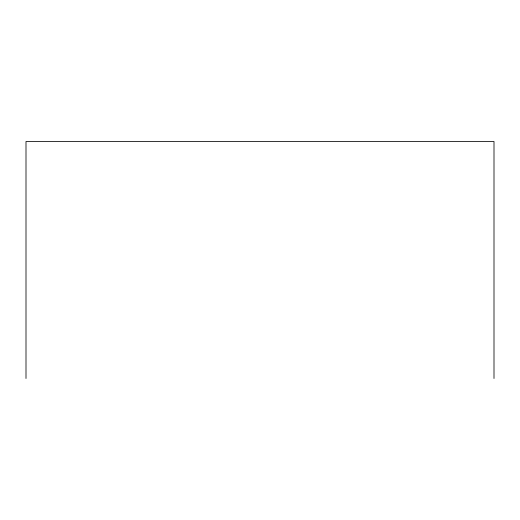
<?xml version="1.0" encoding="UTF-8"?>
<svg xmlns="http://www.w3.org/2000/svg" width="520" height="520" viewBox="0 0 520 520"><rect width="100%" height="100%" fill="white"/><g stroke="black" fill="none" stroke-linecap="round" stroke-linejoin="round"><path stroke-width="0.78" d="M494 378.488L494 141.512L26 141.512L26 378.488"/></g></svg>
